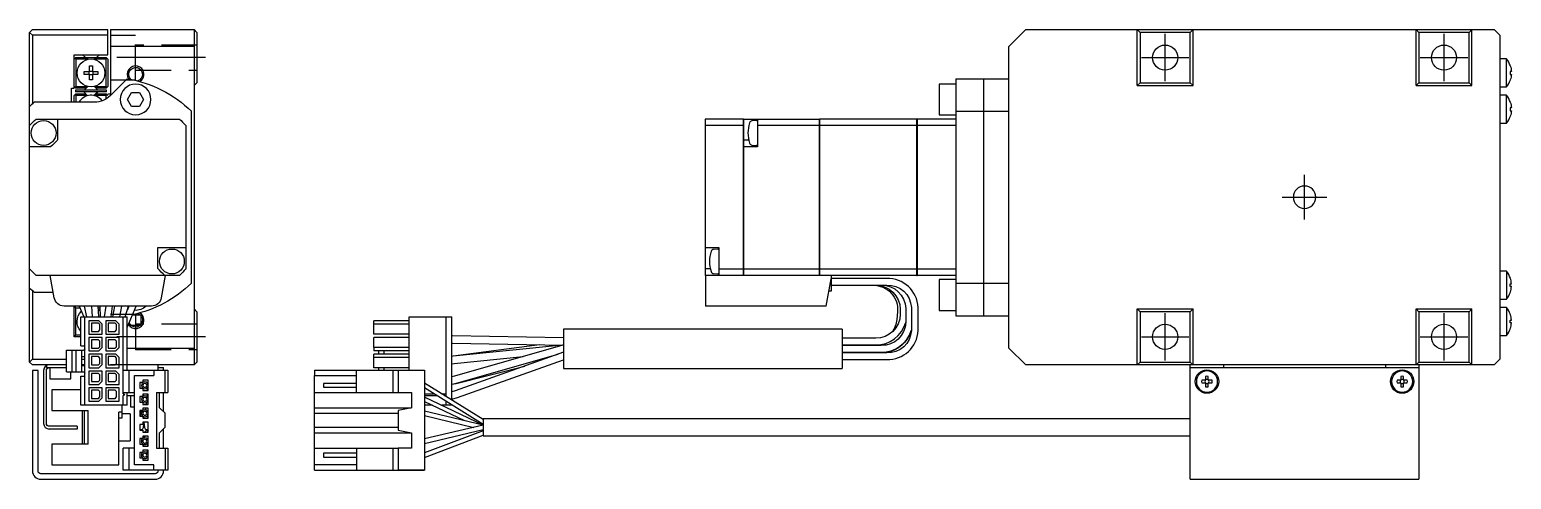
# Model space of a CAD drawing. Extents: x 0 to 554, y -8 to 254.
# Drawn here: x 287.8 to 553.5, y 98.1 to 178.6 of the extents above; entities that cross this region are included whole.
import ezdxf

# ---------------------------------------------------------------- set-up
doc = ezdxf.new("R2010")
doc.units = 0
doc.header["$LTSCALE"] = 0.5
doc.linetypes.add('CENTER', pattern=[50.8, 31.75, -6.35, 6.35, -6.35])
doc.linetypes.add('DASHED', pattern=[19.05, 12.7, -6.35])
for name, color, linetype in [('MSM_CENTER', 1, 'CENTER'), ('MSM_CONTINUOUS', 7, 'CONTINUOUS'), ('MSM_DASHED', 4, 'DASHED'), ('MSM_NARROW', 5, 'CONTINUOUS')]:
    doc.layers.add(name, color=color, linetype=linetype)

msp = doc.modelspace()

# ---------------------------------------------------------------- linework, layer by layer
at = {"layer": 'MSM_CENTER'}
for p, q in [((491.43, 169.37), (491.43, 177.87)), ((541.43, 169.37), (541.43, 177.87)), ((319.34, 173.62), (300.84, 173.62)), ((487.18, 173.62), (495.68, 173.62)), ((537.18, 173.62), (545.68, 173.62)), ((516.43, 144.62), (516.43, 152.62)), ((512.43, 148.62), (520.43, 148.62)), ((491.43, 119.37), (491.43, 127.87)), ((541.43, 119.37), (541.43, 127.87)), ((319.34, 123.62), (300.84, 123.62)), ((487.18, 123.62), (495.68, 123.62)), ((537.18, 123.62), (545.68, 123.62))]:
    msp.add_line(p, q, dxfattribs=at)
at = {"layer": 'MSM_CONTINUOUS'}
for p, q in [((288.34, 178.62), (287.84, 178.12)), ((287.84, 178.12), (288.34, 177.62)), ((287.84, 119.12), (287.84, 178.12)), ((288.34, 178.62), (301.84, 178.62)), ((301.84, 174.12), (301.84, 178.62)), ((302.34, 178.62), (302.34, 166.83)), ((302.34, 178.62), (317.34, 178.62)), ((317.34, 178.62), (317.34, 118.62)), ((317.34, 178.62), (317.84, 178.12)), ((317.84, 178.12), (317.84, 169.12)), ((466.43, 178.62), (463.43, 175.62)), ((466.43, 178.62), (550.43, 178.62)), ((486.43, 178.62), (486.93, 178.12)), ((486.43, 168.62), (486.43, 178.62)), ((495.93, 178.12), (486.93, 178.12)), ((486.93, 178.12), (486.93, 169.12)), ((495.93, 178.12), (496.43, 178.62)), ((495.93, 169.12), (495.93, 178.12)), ((496.43, 168.62), (496.43, 178.62)), ((536.43, 178.62), (536.93, 178.12)), ((536.43, 168.62), (536.43, 178.62)), ((545.93, 178.12), (536.93, 178.12)), ((536.93, 178.12), (536.93, 169.12)), ((545.93, 178.12), (546.43, 178.62)), ((545.93, 169.12), (545.93, 178.12)), ((546.43, 168.62), (546.43, 178.62)), ((551.43, 177.62), (550.43, 178.62)), ((288.34, 177.62), (288.34, 165.35)), ((301.84, 177.62), (288.34, 177.62)), ((317.34, 175.62), (302.34, 175.62)), ((463.43, 121.62), (463.43, 175.62)), ((551.43, 177.62), (551.43, 119.62)), ((295.84, 174.12), (301.84, 174.12)), ((295.84, 168.12), (295.84, 174.12)), ((295.84, 173.32), (296.14, 173.62)), ((295.99, 173.47), (296.14, 173.32)), ((296.14, 173.62), (301.54, 173.62)), ((296.14, 173.32), (296.14, 168.42)), ((298.34, 173.32), (296.14, 173.32)), ((297.34, 174.12), (297.84, 173.62)), ((301.54, 173.32), (299.33, 173.32)), ((299.84, 173.62), (300.34, 174.12)), ((301.54, 173.62), (301.84, 173.32)), ((301.54, 173.32), (301.69, 173.47)), ((301.54, 168.42), (301.54, 173.32)), ((301.84, 173.32), (301.84, 168.42)), ((552.65, 173.37), (551.43, 173.37)), ((552.65, 168.37), (552.65, 173.37)), ((297.59, 171.13), (298.58, 171.13)), ((297.59, 170.61), (297.59, 171.13)), ((298.58, 170.61), (297.59, 170.61)), ((298.51, 170.61), (298.51, 171.13)), ((298.58, 172.12), (299.1, 172.12)), ((298.58, 171.13), (298.58, 172.12)), ((298.58, 171.19), (299.1, 171.19)), ((298.58, 169.62), (298.58, 170.61)), ((299.1, 170.54), (298.58, 170.54)), ((299.1, 172.12), (299.1, 171.13)), ((299.1, 171.13), (300.08, 171.13)), ((299.1, 170.61), (299.1, 169.62)), ((300.08, 170.61), (299.1, 170.61)), ((299.16, 171.13), (299.16, 170.61)), ((300.08, 171.13), (300.08, 170.61)), ((553.32, 172.12), (553.32, 172.12)), ((553.51, 171.13), (553.32, 171.13)), ((553.32, 171.13), (553.32, 170.61)), ((553.32, 170.61), (553.51, 170.61)), ((295.34, 168.12), (295.84, 168.12)), ((295.34, 165.62), (295.34, 168.12)), ((295.84, 168.42), (296.14, 168.12)), ((296.14, 168.42), (295.99, 168.27)), ((301.64, 167.77), (296.04, 167.77)), ((296.04, 167.77), (296.04, 167.47)), ((301.64, 167.47), (296.04, 167.47)), ((296.14, 168.42), (298.22, 168.42)), ((297.92, 168.12), (296.14, 168.12)), ((298.22, 168.42), (297.6, 167.79)), ((298.24, 166.8), (297.6, 167.44)), ((297.64, 167.77), (298.3, 168.43)), ((298.22, 168.42), (298.24, 168.44)), ((299.1, 169.62), (298.58, 169.62)), ((300.03, 167.47), (299.37, 166.81)), ((299.43, 168.44), (299.45, 168.42)), ((300.07, 167.44), (299.43, 166.8)), ((299.45, 168.42), (301.54, 168.42)), ((300.07, 167.79), (299.45, 168.42)), ((301.54, 168.12), (299.75, 168.12)), ((301.69, 168.27), (301.54, 168.42)), ((301.54, 168.12), (301.69, 168.27)), ((301.64, 167.47), (301.64, 167.77)), ((301.84, 168.42), (301.69, 168.27)), ((305.34, 169.83), (302.3, 166.79)), ((317.34, 168.62), (317.84, 169.12)), ((450.93, 168.87), (450.93, 163.37)), ((453.93, 168.87), (450.93, 168.87)), ((453.93, 169.83), (453.93, 127.4)), ((453.93, 169.83), (463.43, 169.83)), ((458.93, 127.4), (458.93, 169.83)), ((486.43, 168.62), (486.93, 169.12)), ((486.43, 168.62), (496.43, 168.62)), ((486.93, 169.12), (495.93, 169.12)), ((495.93, 169.12), (496.43, 168.62)), ((536.43, 168.62), (536.93, 169.12)), ((536.43, 168.62), (546.43, 168.62)), ((536.93, 169.12), (545.93, 169.12)), ((545.93, 169.12), (546.43, 168.62)), ((551.43, 168.37), (552.65, 168.37)), ((553.32, 169.62), (553.32, 169.62)), ((299.47, 165.62), (288.67, 165.62)), ((295.84, 166.82), (296.14, 167.12)), ((295.84, 165.62), (295.84, 166.82)), ((295.99, 166.97), (296.14, 166.82)), ((296.14, 167.12), (297.92, 167.12)), ((296.14, 166.82), (296.14, 165.62)), ((298.22, 166.82), (296.14, 166.82)), ((301.54, 166.82), (299.45, 166.82)), ((299.75, 167.12), (301.54, 167.12)), ((301.54, 167.12), (301.84, 166.82)), ((301.54, 166.82), (301.69, 166.97)), ((301.54, 166.19), (301.54, 166.82)), ((301.84, 167.12), (302.34, 167.12)), ((305.39, 166.12), (306.12, 167.37)), ((306.12, 164.87), (305.39, 166.12)), ((306.12, 167.37), (307.56, 167.37)), ((307.56, 164.87), (306.12, 164.87)), ((307.56, 167.37), (308.28, 166.12)), ((308.28, 166.12), (307.56, 164.87)), ((552.65, 166.87), (551.43, 166.87)), ((552.65, 161.87), (552.65, 166.87)), ((553.32, 165.62), (553.32, 165.62)), ((288.99, 162.62), (314.68, 162.62)), ((292.84, 162.62), (292.84, 158.87)), ((316.84, 133.21), (316.84, 164.02)), ((415.82, 162.62), (408.93, 162.62)), ((408.93, 162.62), (408.93, 134.62)), ((415.82, 134.62), (415.82, 162.62)), ((415.83, 162.61), (415.82, 162.61)), ((415.83, 162.62), (415.83, 134.62)), ((415.83, 162.62), (429.43, 162.62)), ((418.11, 162.35), (417.34, 162.28)), ((418.33, 162.62), (418.33, 157.62)), ((429.43, 134.62), (429.43, 162.62)), ((429.43, 162.61), (429.44, 162.61)), ((446.93, 162.62), (429.44, 162.62)), ((429.44, 162.62), (429.44, 134.62)), ((446.93, 134.62), (446.93, 162.62)), ((446.93, 162.61), (446.94, 162.61)), ((453.93, 162.62), (446.94, 162.62)), ((446.94, 162.62), (446.94, 134.62)), ((450.93, 163.37), (453.93, 163.37)), ((453.93, 164.02), (463.43, 164.02)), ((553.51, 164.63), (553.32, 164.63)), ((553.32, 164.63), (553.32, 164.11)), ((553.32, 164.11), (553.51, 164.11)), ((553.32, 163.12), (553.32, 163.12)), ((315.84, 161.46), (315.84, 135.77)), ((415.82, 161.46), (408.93, 161.46)), ((415.83, 161.45), (415.82, 161.45)), ((429.43, 161.46), (418.33, 161.46)), ((429.43, 161.45), (429.44, 161.45)), ((446.93, 161.46), (429.44, 161.46)), ((446.93, 161.45), (446.94, 161.45)), ((453.93, 161.46), (446.94, 161.46)), ((551.43, 161.87), (552.65, 161.87)), ((291.59, 157.62), (287.84, 157.62)), ((415.83, 158.87), (416.76, 158.87)), ((418.33, 157.62), (415.83, 157.62)), ((417.34, 157.95), (418.11, 157.89)), ((310.84, 139.62), (315.84, 139.62)), ((310.84, 135.87), (310.84, 139.62)), ((408.93, 139.62), (411.43, 139.62)), ((411.22, 139.35), (410.45, 139.28)), ((411.43, 139.62), (411.43, 134.62)), ((408.93, 135.87), (409.87, 135.87)), ((415.82, 135.77), (411.43, 135.77)), ((415.83, 135.78), (415.82, 135.78)), ((429.43, 135.77), (415.83, 135.77)), ((429.43, 135.78), (429.44, 135.78)), ((446.93, 135.77), (429.44, 135.77)), ((446.93, 135.78), (446.94, 135.78)), ((453.93, 135.77), (446.94, 135.77)), ((314.68, 134.62), (288.99, 134.62)), ((292.24, 130.6), (291.54, 134.62)), ((312.14, 134.62), (311.43, 130.6)), ((446.93, 134.62), (408.93, 134.62)), ((409.03, 134.62), (409.03, 129.12)), ((410.45, 134.95), (411.22, 134.89)), ((415.83, 134.63), (415.82, 134.63)), ((429.43, 134.63), (429.44, 134.63)), ((430.66, 129.12), (431.53, 134.02)), ((431.53, 134.62), (431.53, 131.82)), ((441.53, 134.07), (431.53, 134.07)), ((431.53, 132.87), (441.53, 132.87)), ((439.04, 132.87), (439.28, 132.86)), ((446.93, 134.63), (446.94, 134.63)), ((453.93, 134.62), (446.94, 134.62)), ((450.93, 133.87), (450.93, 128.37)), ((453.93, 133.87), (450.93, 133.87)), ((453.93, 133.21), (463.43, 133.21)), ((552.65, 135.37), (551.43, 135.37)), ((552.65, 135.37), (552.65, 130.37)), ((553.32, 134.12), (553.32, 134.12)), ((553.32, 133.13), (553.51, 133.13)), ((553.32, 132.61), (553.32, 133.13)), ((288.34, 131.88), (288.34, 119.62)), ((288.67, 131.62), (292.07, 131.62)), ((431.53, 131.82), (431.14, 131.82)), ((551.43, 130.37), (552.65, 130.37)), ((553.51, 132.61), (553.32, 132.61)), ((553.32, 131.62), (553.32, 131.62)), ((309.66, 129.12), (294.02, 129.12)), ((296.14, 129.12), (295.84, 128.82)), ((295.84, 123.62), (295.84, 129.12)), ((296.14, 128.82), (295.99, 128.97)), ((296.14, 128.82), (296.86, 128.82)), ((296.14, 123.92), (296.14, 128.82)), ((296.73, 129.12), (297.54, 127.22)), ((298.08, 127.22), (297.67, 129.12)), ((298.9, 129.12), (299.06, 127.22)), ((300.26, 127.22), (300.1, 129.12)), ((300.13, 128.82), (300.43, 128.82)), ((300.43, 129.12), (300.47, 127.22)), ((301.5, 129.12), (301.23, 127.22)), ((302.44, 127.22), (302.71, 129.12)), ((302.73, 127.22), (303.09, 129.12)), ((304.31, 129.12), (303.95, 127.22)), ((304.96, 127.22), (305.57, 129.12)), ((305.31, 125.27), (306.94, 129.12)), ((305.63, 129.1), (305.37, 128.49)), ((307.69, 127.53), (306.26, 127.52)), ((317.34, 128.62), (317.84, 128.12)), ((317.84, 128.12), (317.84, 119.12)), ((430.66, 129.12), (409.03, 129.12)), ((443.45, 128.1), (443.33, 126.72)), ((443.93, 128.56), (443.93, 127.68)), ((444.93, 128.71), (444.93, 126.23)), ((445.93, 128.87), (445.93, 124.77)), ((447.13, 124.77), (447.13, 128.87)), ((450.93, 128.37), (453.93, 128.37)), ((486.43, 118.62), (486.43, 128.62)), ((486.43, 128.62), (486.93, 128.12)), ((486.43, 128.62), (496.43, 128.62)), ((486.93, 128.12), (486.93, 119.12)), ((495.93, 128.12), (486.93, 128.12)), ((495.93, 128.12), (496.43, 128.62)), ((495.93, 119.12), (495.93, 128.12)), ((496.43, 118.62), (496.43, 128.62)), ((536.43, 118.62), (536.43, 128.62)), ((536.43, 128.62), (536.93, 128.12)), ((536.43, 128.62), (546.43, 128.62)), ((536.93, 128.12), (536.93, 119.12)), ((545.93, 128.12), (536.93, 128.12)), ((545.93, 128.12), (546.43, 128.62)), ((545.93, 119.12), (545.93, 128.12)), ((546.43, 118.62), (546.43, 128.62)), ((552.65, 128.87), (551.43, 128.87)), ((552.65, 128.87), (552.65, 123.87)), ((553.32, 127.62), (553.32, 127.62)), ((297.03, 122.03), (297.03, 127.22)), ((297.03, 127.22), (305.31, 127.22)), ((297.74, 111.37), (297.74, 127.22)), ((298.47, 126.5), (298.47, 124.1)), ((300.27, 126.5), (298.47, 126.5)), ((300.17, 126.08), (298.92, 126.08)), ((298.92, 126.08), (298.92, 124.61)), ((300.42, 125.83), (300.17, 126.08)), ((300.27, 126.5), (300.87, 125.9)), ((300.42, 124.86), (300.42, 125.83)), ((300.87, 124.1), (300.87, 125.9)), ((301.47, 126.5), (301.47, 124.1)), ((303.27, 126.5), (301.47, 126.5)), ((303.17, 126.08), (301.92, 126.08)), ((301.92, 126.08), (301.92, 124.61)), ((303.42, 125.83), (303.17, 126.08)), ((303.87, 125.9), (303.27, 126.5)), ((303.42, 124.86), (303.42, 125.83)), ((303.87, 124.1), (303.87, 125.9)), ((304.6, 113.45), (304.6, 127.22)), ((305.31, 117.64), (305.31, 127.22)), ((305.98, 125.71), (307.69, 125.71)), ((307.84, 125.87), (307.84, 127.37)), ((349.53, 125.9), (349.53, 126.5)), ((355.88, 126.5), (349.53, 126.5)), ((355.88, 125.9), (349.53, 125.9)), ((349.53, 124.1), (349.53, 125.9)), ((355.88, 117.64), (355.88, 127.22)), ((355.88, 127.22), (363.53, 127.22)), ((362.51, 112.94), (362.51, 127.22)), ((363.53, 112.31), (363.53, 127.22)), ((383.53, 124.97), (383.53, 117.97)), ((433.53, 124.97), (383.53, 124.97)), ((433.53, 124.97), (433.53, 117.97)), ((453.93, 127.4), (463.43, 127.4)), ((553.32, 126.63), (553.51, 126.63)), ((553.32, 126.11), (553.32, 126.63)), ((553.51, 126.11), (553.32, 126.11)), ((553.32, 125.12), (553.32, 125.12)), ((296.14, 123.62), (295.84, 123.92)), ((297.03, 123.62), (295.84, 123.62)), ((295.99, 123.77), (296.14, 123.92)), ((297.03, 123.92), (296.14, 123.92)), ((298.47, 124.1), (300.87, 124.1)), ((298.47, 123.5), (298.47, 121.1)), ((300.87, 123.5), (298.47, 123.5)), ((298.92, 124.61), (300.17, 124.61)), ((300.17, 123.08), (298.92, 123.08)), ((298.92, 123.08), (298.92, 121.61)), ((300.17, 124.61), (300.42, 124.86)), ((300.42, 122.83), (300.17, 123.08)), ((300.42, 121.86), (300.42, 122.83)), ((300.87, 121.7), (300.87, 123.5)), ((301.47, 124.1), (303.87, 124.1)), ((301.47, 123.5), (301.47, 121.1)), ((303.87, 123.5), (301.47, 123.5)), ((301.92, 124.61), (303.17, 124.61)), ((303.17, 123.08), (301.92, 123.08)), ((301.92, 123.08), (301.92, 121.61)), ((303.17, 124.61), (303.42, 124.86)), ((303.42, 122.83), (303.17, 123.08)), ((303.42, 121.86), (303.42, 122.83)), ((303.87, 121.7), (303.87, 123.5)), ((355.88, 124.1), (349.53, 124.1)), ((349.53, 121.7), (349.53, 123.5)), ((355.88, 123.5), (349.53, 123.5)), ((363.63, 123.81), (363.53, 123.82)), ((363.53, 122.52), (363.61, 122.52)), ((363.53, 122.52), (363.68, 122.51)), ((363.61, 122.52), (383.53, 122.12)), ((383.53, 123.42), (363.63, 123.81)), ((439.53, 123.37), (433.53, 123.37)), ((441.24, 122.22), (440.03, 122.07)), ((440.53, 122.17), (441.24, 122.22)), ((441.24, 122.22), (441.26, 122.23)), ((441.26, 122.23), (441.24, 122.22)), ((445.91, 124.77), (445.93, 124.81)), ((551.43, 123.87), (552.65, 123.87)), ((288.34, 119.62), (287.84, 119.12)), ((288.34, 119.62), (294.46, 119.62)), ((294.46, 117.37), (294.46, 121.23)), ((294.46, 121.23), (297.49, 121.23)), ((295.48, 117.37), (295.48, 121.23)), ((296.18, 117.37), (296.18, 121.23)), ((297.03, 122.03), (297.74, 122.03)), ((297.18, 117.37), (297.18, 121.23)), ((297.18, 120.12), (297.74, 120.12)), ((297.18, 119.62), (297.74, 119.62)), ((298.47, 121.1), (300.27, 121.1)), ((298.47, 120.5), (298.47, 118.1)), ((300.87, 120.5), (298.47, 120.5)), ((298.92, 121.61), (300.17, 121.61)), ((300.17, 120.08), (298.92, 120.08)), ((298.92, 120.08), (298.92, 118.61)), ((300.17, 121.61), (300.42, 121.86)), ((300.42, 119.83), (300.17, 120.08)), ((300.27, 121.1), (300.87, 121.7)), ((300.42, 118.86), (300.42, 119.83)), ((300.87, 118.7), (300.87, 120.5)), ((301.47, 121.1), (303.27, 121.1)), ((301.47, 120.5), (301.47, 118.1)), ((303.27, 120.5), (301.47, 120.5)), ((301.92, 121.61), (303.17, 121.61)), ((303.17, 120.08), (301.92, 120.08)), ((301.92, 120.08), (301.92, 118.61)), ((303.17, 121.61), (303.42, 121.86)), ((303.42, 119.83), (303.17, 120.08)), ((303.87, 121.7), (303.27, 121.1)), ((303.87, 119.9), (303.27, 120.5)), ((303.42, 118.86), (303.42, 119.83)), ((303.87, 118.1), (303.87, 119.9)), ((305.31, 121.62), (317.34, 121.62)), ((355.88, 121.7), (349.53, 121.7)), ((349.53, 121.7), (349.53, 121.1)), ((355.88, 121.1), (349.53, 121.1)), ((355.88, 120.5), (349.53, 120.5)), ((349.53, 119.9), (349.53, 120.5)), ((355.88, 119.9), (349.53, 119.9)), ((349.53, 118.1), (349.53, 119.9)), ((350.42, 120.5), (350.42, 121.1)), ((351.42, 120.5), (351.42, 121.1)), ((363.8, 120.15), (363.53, 120.13)), ((379.23, 122.2), (363.77, 120.15)), ((383.4, 122.11), (363.8, 120.15)), ((363.93, 118.85), (376.34, 120.1)), ((383.44, 122.12), (364.02, 116.58)), ((383.53, 120.86), (364.12, 113.97)), ((364.38, 115.33), (382.59, 120.52)), ((433.53, 122.17), (440.53, 122.17)), ((440.53, 122.07), (433.53, 122.07)), ((433.53, 120.87), (440.53, 120.87)), ((441.53, 120.77), (433.53, 120.77)), ((433.53, 119.57), (441.53, 119.57)), ((463.43, 121.62), (466.43, 118.62)), ((550.43, 118.62), (551.43, 119.62)), ((287.84, 119.12), (288.34, 118.62)), ((294.46, 118.62), (288.34, 118.62)), ((289.34, 117.62), (288.34, 117.62)), ((288.34, 117.62), (288.34, 99.62)), ((289.34, 99.62), (289.34, 117.62)), ((290.34, 117.62), (290.34, 108.12)), ((290.84, 118.48), (290.84, 118.12)), ((290.84, 118.12), (294.46, 118.12)), ((290.84, 108.12), (290.84, 117.62)), ((291.44, 118.12), (291.44, 116.12)), ((294.46, 117.37), (297.49, 117.37)), ((295.24, 116.12), (295.24, 117.37)), ((297.74, 118.62), (297.18, 118.62)), ((297.18, 118.47), (297.74, 118.47)), ((298.47, 118.1), (300.27, 118.1)), ((298.47, 117.5), (298.47, 115.1)), ((300.87, 117.5), (298.47, 117.5)), ((298.92, 118.61), (300.17, 118.61)), ((300.17, 117.08), (298.92, 117.08)), ((298.92, 117.08), (298.92, 115.61)), ((300.17, 118.61), (300.42, 118.86)), ((300.42, 116.83), (300.17, 117.08)), ((300.27, 118.1), (300.87, 118.7)), ((300.87, 115.7), (300.87, 117.5)), ((301.47, 118.1), (303.87, 118.1)), ((301.47, 117.5), (301.47, 115.1)), ((303.27, 117.5), (301.47, 117.5)), ((301.92, 118.61), (303.17, 118.61)), ((303.17, 117.08), (301.92, 117.08)), ((301.92, 117.08), (301.92, 115.61)), ((303.17, 118.61), (303.42, 118.86)), ((303.42, 116.83), (303.17, 117.08)), ((303.87, 116.9), (303.27, 117.5)), ((303.87, 115.1), (303.87, 116.9)), ((304.61, 113.69), (304.61, 117.64)), ((304.61, 117.64), (312.61, 117.64)), ((317.34, 118.62), (305.31, 118.62)), ((305.61, 117.64), (305.61, 113.69)), ((310.11, 117.64), (310.11, 116.69)), ((310.84, 118.62), (310.84, 117.64)), ((310.84, 118.12), (311.84, 118.12)), ((311.84, 117.64), (311.84, 118.12)), ((312.11, 113.69), (312.11, 117.64)), ((312.61, 117.64), (312.61, 113.69)), ((317.34, 118.62), (317.84, 119.12)), ((338.93, 117.64), (338.93, 116.69)), ((338.93, 117.64), (353.93, 117.64)), ((346.43, 113.69), (346.43, 117.64)), ((355.88, 118.1), (349.53, 118.1)), ((350.42, 117.64), (350.42, 118.1)), ((351.42, 117.64), (351.42, 118.1)), ((352.93, 117.64), (352.93, 113.69)), ((353.93, 117.64), (353.93, 113.69)), ((353.93, 117.64), (358.63, 117.64)), ((358.63, 117.64), (358.63, 99.74)), ((363.53, 118.82), (363.93, 118.85)), ((364.29, 115.29), (376.6, 118.4)), ((364.56, 112.74), (383.53, 119.48)), ((383.53, 117.97), (433.53, 117.97)), ((550.43, 118.62), (466.43, 118.62)), ((486.43, 118.62), (486.93, 119.12)), ((486.93, 119.12), (495.93, 119.12)), ((495.93, 119.12), (496.43, 118.62)), ((495.93, 98.12), (495.93, 118.62)), ((495.93, 118.12), (536.93, 118.12)), ((501.93, 118.12), (501.93, 118.62)), ((530.93, 118.62), (530.93, 118.12)), ((536.43, 118.62), (536.93, 119.12)), ((536.93, 119.12), (545.93, 119.12)), ((536.93, 118.62), (536.93, 98.12)), ((545.93, 119.12), (546.43, 118.62)), ((291.44, 116.12), (295.24, 116.12)), ((297.03, 111.37), (297.03, 116.57)), ((297.03, 116.57), (297.74, 116.57)), ((298.47, 115.1), (300.27, 115.1)), ((298.47, 114.5), (298.47, 112.1)), ((300.87, 114.5), (298.47, 114.5)), ((298.92, 115.61), (300.17, 115.61)), ((300.17, 115.61), (300.42, 115.86)), ((300.27, 115.1), (300.87, 115.7)), ((300.42, 115.86), (300.42, 116.83)), ((300.87, 112.7), (300.87, 114.5)), ((301.47, 115.1), (303.87, 115.1)), ((301.47, 114.5), (301.47, 112.1)), ((303.87, 114.5), (301.47, 114.5)), ((301.92, 115.61), (303.17, 115.61)), ((303.17, 115.61), (303.42, 115.86)), ((303.42, 115.86), (303.42, 116.83)), ((303.87, 112.1), (303.87, 114.5)), ((306.61, 116.69), (310.11, 116.69)), ((306.61, 100.69), (306.61, 116.69)), ((308.11, 115.44), (307.61, 115.44)), ((307.61, 115.44), (307.61, 114.44)), ((307.61, 114.44), (308.11, 114.44)), ((308.11, 115.84), (308.11, 115.44)), ((309.11, 115.84), (308.11, 115.84)), ((308.11, 114.44), (308.11, 114.04)), ((308.12, 114.45), (308.14, 114.04)), ((308.94, 114.04), (308.92, 114.5)), ((309.11, 114.04), (309.11, 115.84)), ((338.93, 103.69), (338.93, 116.69)), ((338.93, 116.69), (346.43, 116.69)), ((338.93, 116.69), (346.43, 116.69)), ((340.53, 115.29), (340.53, 114.59)), ((346.43, 115.29), (340.53, 115.29)), ((340.53, 114.59), (346.43, 114.59)), ((369.18, 108.82), (358.63, 115.34)), ((358.63, 114.54), (369.18, 108.02)), ((364.02, 116.58), (363.53, 116.47)), ((363.53, 115.16), (364.38, 115.33)), ((363.53, 115.15), (364.29, 115.29)), ((498.69, 115.86), (498.01, 115.86)), ((498.01, 115.38), (498.69, 115.38)), ((498.69, 116.54), (498.69, 115.86)), ((498.69, 115.38), (498.69, 114.7)), ((499.17, 115.86), (499.17, 116.54)), ((499.84, 115.86), (499.17, 115.86)), ((499.17, 114.7), (499.17, 115.38)), ((499.17, 115.38), (499.84, 115.38)), ((533.69, 115.86), (533.01, 115.86)), ((533.01, 115.38), (533.69, 115.38)), ((533.69, 116.54), (533.69, 115.86)), ((533.69, 115.38), (533.69, 114.7)), ((534.17, 115.86), (534.17, 116.54)), ((534.84, 115.86), (534.17, 115.86)), ((534.17, 114.7), (534.17, 115.38)), ((534.17, 115.38), (534.84, 115.38)), ((297.03, 114.12), (291.84, 114.12)), ((291.84, 114.12), (291.84, 110.42)), ((298.47, 112.1), (300.27, 112.1)), ((300.17, 114.08), (298.92, 114.08)), ((298.92, 114.08), (298.92, 112.61)), ((298.92, 112.61), (300.17, 112.61)), ((300.42, 113.83), (300.17, 114.08)), ((300.17, 112.61), (300.42, 112.86)), ((300.27, 112.1), (300.87, 112.7)), ((300.42, 112.86), (300.42, 113.83)), ((301.47, 112.1), (303.87, 112.1)), ((303.17, 114.08), (301.92, 114.08)), ((301.92, 114.08), (301.92, 112.61)), ((301.92, 112.61), (303.17, 112.61)), ((303.42, 113.83), (303.17, 114.08)), ((303.17, 112.61), (303.42, 112.86)), ((303.42, 112.86), (303.42, 113.83)), ((304.6, 113.45), (304.7, 113.45)), ((304.7, 113.15), (304.6, 113.15)), ((304.6, 111.37), (304.6, 113.15)), ((304.61, 113.69), (306.61, 113.69)), ((305.31, 111.37), (305.31, 113.69)), ((305.31, 113.12), (306.61, 113.12)), ((305.94, 113.12), (305.94, 111.12)), ((308.11, 112.94), (307.61, 112.94)), ((307.61, 112.94), (307.61, 111.94)), ((307.61, 111.94), (308.11, 111.94)), ((308.04, 112.03), (308.02, 111.94)), ((308.11, 114.04), (309.11, 114.04)), ((308.11, 113.34), (308.11, 112.94)), ((309.11, 113.34), (308.11, 113.34)), ((308.11, 113.12), (308.19, 113.12)), ((308.11, 111.94), (308.11, 111.54)), ((308.18, 113.34), (308.2, 112.98)), ((308.78, 111.54), (308.83, 111.93)), ((309.01, 112.78), (308.98, 113.34)), ((308.99, 113.12), (309.11, 113.12)), ((309.07, 111.54), (309.04, 112.16)), ((309.11, 111.54), (309.11, 113.34)), ((310.61, 113.69), (312.61, 113.69)), ((310.61, 113.69), (310.61, 103.69)), ((311.11, 110.94), (311.11, 113.69)), ((311.84, 110.21), (311.84, 113.69)), ((338.93, 113.69), (356.28, 113.69)), ((353.93, 113.69), (356.28, 113.69)), ((356.28, 113.69), (356.28, 110.94)), ((358.63, 113.45), (360.4, 113.45)), ((358.63, 113.15), (360.88, 113.15)), ((369.18, 107.82), (358.63, 112.84)), ((358.63, 112.04), (365.8, 108.62)), ((361.69, 113.45), (362.51, 113.45)), ((362.17, 113.15), (362.51, 113.15)), ((362.51, 111.37), (362.51, 112.14)), ((364.12, 113.97), (363.53, 113.8)), ((364.13, 113.97), (363.53, 113.8)), ((363.53, 112.48), (364.56, 112.74)), ((291.84, 110.42), (298.34, 110.42)), ((305.31, 111.37), (297.03, 111.37)), ((297.34, 104.42), (297.34, 110.42)), ((297.64, 110.42), (297.64, 104.42)), ((298.34, 104.42), (298.34, 110.42)), ((304.34, 110.12), (303.84, 110.12)), ((303.84, 100.72), (303.84, 110.12)), ((304.34, 109.06), (303.84, 109.06)), ((304.34, 111.37), (304.34, 109.06)), ((305.84, 109.82), (304.34, 109.82)), ((305.84, 109.82), (305.84, 105.02)), ((305.94, 111.12), (306.61, 111.12)), ((308.11, 110.44), (307.61, 110.44)), ((307.61, 110.44), (307.61, 109.44)), ((307.61, 109.44), (308.11, 109.44)), ((307.83, 110.44), (307.7, 109.44)), ((308.11, 111.54), (309.11, 111.54)), ((308.11, 110.84), (308.11, 110.44)), ((309.11, 110.84), (308.11, 110.84)), ((308.11, 109.44), (308.11, 109.04)), ((308.11, 109.04), (309.11, 109.04)), ((308.16, 109.43), (308.21, 109.04)), ((308.65, 110.54), (308.69, 110.84)), ((309.02, 109.04), (308.95, 109.53)), ((309.11, 109.04), (309.11, 110.84)), ((309.11, 110.77), (309.11, 110.84)), ((312.11, 109.94), (311.11, 110.94)), ((312.11, 107.44), (312.11, 109.94)), ((338.93, 110.94), (356.28, 110.94)), ((338.93, 109.94), (353.93, 109.94)), ((356.28, 110.94), (353.93, 110.44)), ((353.93, 110.44), (353.93, 106.94)), ((360.04, 111.37), (358.63, 111.37)), ((369.18, 107.82), (358.63, 110.34)), ((358.63, 109.54), (367.49, 107.42)), ((363.53, 111.37), (361.72, 111.37)), ((363.53, 111.37), (363.53, 111.51)), ((296.34, 107.62), (291.34, 107.62)), ((296.34, 107.12), (291.34, 107.12)), ((296.34, 107.62), (296.34, 107.12)), ((308.11, 107.94), (307.61, 107.94)), ((307.61, 107.94), (307.61, 106.94)), ((307.61, 106.94), (308.11, 106.94)), ((308.11, 108.34), (308.11, 107.94)), ((309.11, 108.34), (308.11, 108.34)), ((308.11, 106.94), (308.11, 106.54)), ((308.11, 106.54), (309.11, 106.54)), ((308.23, 107.37), (308.33, 108.14)), ((308.31, 108.34), (308.44, 107.36)), ((309.05, 106.76), (308.84, 106.82)), ((309.11, 106.86), (308.91, 106.54)), ((309.11, 106.54), (309.11, 108.34)), ((311.11, 106.44), (312.11, 107.44)), ((311.11, 103.69), (311.11, 106.44)), ((311.84, 103.69), (311.84, 107.16)), ((338.93, 107.44), (353.93, 107.44)), ((338.93, 106.44), (356.28, 106.44)), ((353.93, 106.94), (356.28, 106.44)), ((356.28, 106.44), (356.28, 103.69)), ((369.18, 107.82), (358.63, 105.34)), ((358.63, 104.54), (369.18, 107.02)), ((369.18, 106.82), (358.63, 102.84)), ((369.18, 108.92), (369.18, 105.92)), ((495.93, 108.92), (369.18, 108.92)), ((298.34, 104.42), (291.84, 104.42)), ((291.84, 104.42), (291.84, 100.72)), ((303.84, 105.02), (305.84, 105.02)), ((304.61, 99.74), (304.61, 103.69)), ((306.61, 103.69), (304.61, 103.69)), ((305.61, 103.69), (305.61, 99.74)), ((308.11, 105.44), (307.61, 105.44)), ((307.61, 105.44), (307.61, 104.44)), ((307.61, 104.44), (308.11, 104.44)), ((308.11, 105.84), (308.11, 105.44)), ((309.11, 105.84), (308.11, 105.84)), ((308.11, 104.44), (308.11, 104.04)), ((308.11, 104.04), (309.11, 104.04)), ((308.25, 104.37), (308.22, 104.04)), ((308.47, 105.84), (308.27, 105.52)), ((308.38, 105.84), (308.37, 105.67)), ((309.03, 105.22), (309.11, 105.35)), ((309.03, 104.04), (309.11, 105.01)), ((309.11, 104.04), (309.11, 105.84)), ((310.61, 103.69), (312.61, 103.69)), ((312.11, 103.69), (312.11, 99.74)), ((312.61, 103.69), (312.61, 99.74)), ((338.93, 103.69), (353.93, 103.69)), ((338.93, 99.74), (338.93, 103.69)), ((346.43, 103.69), (346.43, 99.74)), ((352.93, 103.69), (352.93, 99.74)), ((353.93, 103.69), (353.93, 99.74)), ((356.28, 103.69), (353.93, 103.69)), ((358.63, 102.04), (369.18, 106.02)), ((369.18, 105.92), (495.93, 105.92)), ((308.11, 102.94), (307.61, 102.94)), ((307.61, 102.94), (307.61, 101.94)), ((307.61, 101.94), (308.11, 101.94)), ((308.11, 103.34), (308.11, 102.94)), ((309.11, 103.34), (308.11, 103.34)), ((308.11, 101.94), (308.11, 101.54)), ((308.11, 101.54), (309.11, 101.54)), ((308.16, 103.34), (308.13, 102.94)), ((308.92, 102.87), (308.97, 103.34)), ((309.11, 101.54), (309.11, 103.34)), ((340.53, 102.79), (340.53, 102.09)), ((346.43, 102.79), (340.53, 102.79)), ((340.53, 102.09), (346.43, 102.09)), ((310.34, 99.12), (289.84, 99.12)), ((291.84, 100.72), (303.84, 100.72)), ((312.61, 99.74), (304.61, 99.74)), ((310.11, 100.69), (306.61, 100.69)), ((310.11, 99.74), (310.11, 100.69)), ((310.84, 99.74), (310.84, 99.62)), ((311.84, 99.62), (311.84, 99.74)), ((346.43, 100.69), (338.93, 100.69)), ((338.93, 99.74), (358.63, 99.74)), ((338.93, 99.74), (358.63, 99.74)), ((353.93, 99.74), (358.63, 99.74)), ((358.63, 99.74), (353.93, 99.74)), ((289.84, 98.12), (310.34, 98.12)), ((495.93, 98.12), (536.93, 98.12))]:
    msp.add_line(p, q, dxfattribs=at)
for centre, radius in [((491.43, 173.62), 2.25), ((541.43, 173.62), 2.25), ((298.84, 170.87), 2.5), ((290.34, 160.12), 2.23), ((313.34, 137.12), 2.23), ((491.43, 123.62), 2.25), ((541.43, 123.62), 2.25), ((498.93, 115.62), 2.1), ((533.93, 115.62), 2.1)]:
    msp.add_circle(centre, radius, dxfattribs=at)
at = {"layer": 'MSM_CONTINUOUS', "extrusion": (0, 0, -1)}
for centre, radius in [((-306.84, 166.12), 2.75), ((-516.43, 148.62), 2), ((-498.93, 115.62), 1.9), ((-533.93, 115.62), 1.9), ((-308.49, 114.94), 0.614), ((-308.49, 114.94), 0.35), ((-308.49, 112.44), 0.614), ((-308.49, 112.44), 0.35), ((-308.49, 109.94), 0.614), ((-308.49, 109.94), 0.35), ((-308.48, 104.94), 0.614), ((-308.48, 104.94), 0.35), ((-308.48, 102.44), 0.614), ((-308.48, 102.44), 0.35)]:
    msp.add_circle(centre, radius, dxfattribs=at)
at = {"layer": 'MSM_CONTINUOUS'}
for centre, radius, start, end in [((549.53, 170.87), 4, 18.2398, 38.6822), ((297.74, 167.65), 0.2, 135, 145.0247), ((297.74, 167.58), 0.2, 214.9753, 225), ((299.93, 167.65), 0.2, 34.9753, 45), ((299.93, 167.58), 0.2, 315, 325.0247), ((549.53, 170.87), 4, 321.3178, 341.7602), ((298.84, 164.37), 2.5, 36.689, 150), ((549.53, 164.37), 4, 18.2398, 38.6822), ((417.38, 161.78), 0.5, 95, 162.3708), ((418.13, 162.15), 0.2, 0, 95), ((549.53, 164.37), 4, 321.3178, 341.7602), ((422.63, 160.12), 6, 162.3708, 197.6292), ((417.38, 158.45), 0.5, 197.6292, 265), ((418.13, 158.09), 0.2, 265, 360), ((415.74, 137.12), 6, 162.3708, 197.6292), ((410.49, 138.78), 0.5, 95, 162.3708), ((411.24, 139.15), 0.2, 18.1949, 95), ((410.49, 135.45), 0.5, 197.6292, 265), ((411.24, 135.09), 0.2, 265, 341.8051), ((441.72, 128.66), 5.41, 2.1863, 92.0343), ((549.53, 132.87), 4, 18.2398, 38.6822), ((549.53, 132.87), 3.99, 3.7348, 18.2232), ((549.53, 132.87), 4, 321.3178, 341.7602), ((549.53, 132.87), 3.99, 341.7768, 356.2652), ((549.53, 126.37), 4, 18.2398, 38.6822), ((549.53, 126.37), 3.99, 3.7348, 18.2232), ((439.55, 127.75), 5.59, 269.7079, 344.0346), ((549.53, 126.37), 4, 321.3178, 341.7602), ((549.53, 126.37), 3.99, 341.7768, 356.2652), ((440.6, 126.44), 5.57, 269.2277, 342.6191), ((441.72, 124.97), 5.41, 267.9067, 357.8727), ((291.34, 117.62), 1, 90, 180), ((498.93, 115.62), 0.95, 165.3667, 194.6333), ((498.93, 115.62), 0.365, 138.8496, 221.1504), ((498.93, 115.62), 0.95, 75.3667, 104.6333), ((498.93, 115.62), 0.365, 48.8496, 131.1504), ((498.93, 115.62), 0.365, 228.8496, 311.1504), ((498.93, 115.62), 0.95, 255.3667, 284.6333), ((498.93, 115.62), 0.365, 318.8496, 41.1504), ((498.93, 115.62), 0.95, 345.3667, 14.6333), ((533.93, 115.62), 0.95, 165.3667, 194.6333), ((533.93, 115.62), 0.365, 138.8496, 221.1504), ((533.93, 115.62), 0.95, 75.3667, 104.6333), ((533.93, 115.62), 0.365, 48.8496, 131.1504), ((533.93, 115.62), 0.365, 228.8496, 311.1504), ((533.93, 115.62), 0.95, 255.3667, 284.6333), ((533.93, 115.62), 0.365, 318.8496, 41.1504), ((533.93, 115.62), 0.95, 345.3667, 14.6333), ((291.34, 108.12), 1, 180, 270), ((307.84, 107.42), 0.4, 236.1316, 352.5228), ((308.84, 107.42), 0.4, 187.7294, 313.828), ((308.84, 106.42), 0.4, 90.039, 162.4766), ((289.84, 99.62), 1.5, 180, 270), ((310.34, 99.62), 1.5, 270, 0)]:
    msp.add_arc(centre, radius, start, end, dxfattribs=at)
at = {"layer": 'MSM_CONTINUOUS', "extrusion": (0, 0, -1)}
for centre, radius, start, end in [((-306.84, 170.62), 1.23, 313.2612, 251.7374), ((-549.53, 170.87), 3.99, 161.7768, 176.2652), ((-549.53, 170.87), 3.99, 183.7348, 198.2232), ((-301.84, 148.62), 21.5, 99.3689, 134.2407), ((-301.84, 148.62), 21.5, 49.3707, 52.2508), ((-299.47, 169.62), 4, 225, 270), ((-549.53, 164.37), 3.99, 161.7768, 176.2652), ((-301.84, 148.62), 19, 42.5374, 47.4636), ((-301.84, 148.62), 19, 132.5364, 137.4636), ((-549.53, 164.37), 3.99, 183.7348, 198.2232), ((-278.79, 171.66), 19, 222.3336, 227.6664), ((-301.84, 148.62), 19, 312.5374, 317.4626), ((-324.88, 148.66), 19, 312.3336, 317.6664), ((-301.84, 148.62), 19, 222.5364, 227.4626), ((-301.84, 148.62), 21.5, 225.7593, 258.0484), ((-439.08, 128.48), 4.39, 89.8692, 184.9179), ((-439.57, 128.51), 4.36, 89.4143, 179.4108), ((-440.64, 128.58), 4.29, 88.4433, 178.358), ((-441.71, 128.66), 4.22, 87.4296, 177.1458), ((-301.84, 148.62), 21.5, 307.7492, 310.6293), ((-294.02, 130.92), 1.8, 270, 350), ((-309.66, 130.92), 1.8, 190, 270), ((-298.84, 126.37), 2.5, 316.4411, 46.8326), ((-298.84, 126.37), 2.5, 121.8719, 130.028), ((-306.84, 126.62), 1.25, 108.2626, 337.8814), ((-306.84, 131.12), 2.75, 226.6582, 274.4046), ((-439.57, 127.72), 4.36, 180.6063, 270.5686), ((-440.64, 126.35), 4.29, 181.6879, 271.5108), ((-438.97, 127.1), 4.37, 185.0458, 217.0419), ((-440.63, 126.21), 5.45, 203.9954, 268.8909), ((-441.71, 124.98), 4.22, 182.931, 272.4936), ((-297.49, 121.48), 0.25, 180, 270), ((-291.34, 117.62), 0.5, 360, 90), ((-297.49, 117.12), 0.25, 90, 180), ((-304.7, 113.3), 0.15, 90, 270), ((-291.34, 108.12), 0.5, 270, 0), ((-289.84, 99.62), 0.5, 270, 0), ((-310.34, 99.62), 0.5, 180, 270)]:
    msp.add_arc(centre, radius, start, end, dxfattribs=at)
at = {"layer": 'MSM_DASHED'}
for p, q in [((302.34, 177.62), (306.84, 177.62)), ((306.84, 169.62), (306.84, 177.62)), ((317.84, 175.87), (306.84, 175.87)), ((306.84, 171.37), (317.84, 171.37)), ((307.93, 171.71), (307.93, 171.71)), ((302.34, 169.62), (306.84, 169.62)), ((315.84, 150.62), (315.83, 150.62)), ((315.83, 146.62), (315.84, 146.62)), ((306.3, 127.62), (302.34, 127.62)), ((306.84, 127.62), (306.84, 118.62)), ((305.42, 125.53), (305.31, 125.53)), ((317.84, 125.87), (306.84, 125.87)), ((303.13, 121.62), (303.17, 121.62)), ((303.19, 119.62), (303.19, 119.62)), ((306.84, 121.37), (317.84, 121.37)), ((305.31, 118.62), (302.34, 118.62))]:
    msp.add_line(p, q, dxfattribs=at)
at = {"layer": 'MSM_NARROW'}
for centre, start, end in [((306.84, 170.62), 300.8131, 213.5783), ((306.84, 126.62), 210.9779, 59.1869)]:
    msp.add_arc(centre, 1.5, start, end, dxfattribs=at)

doc.saveas('drawing.dxf')
